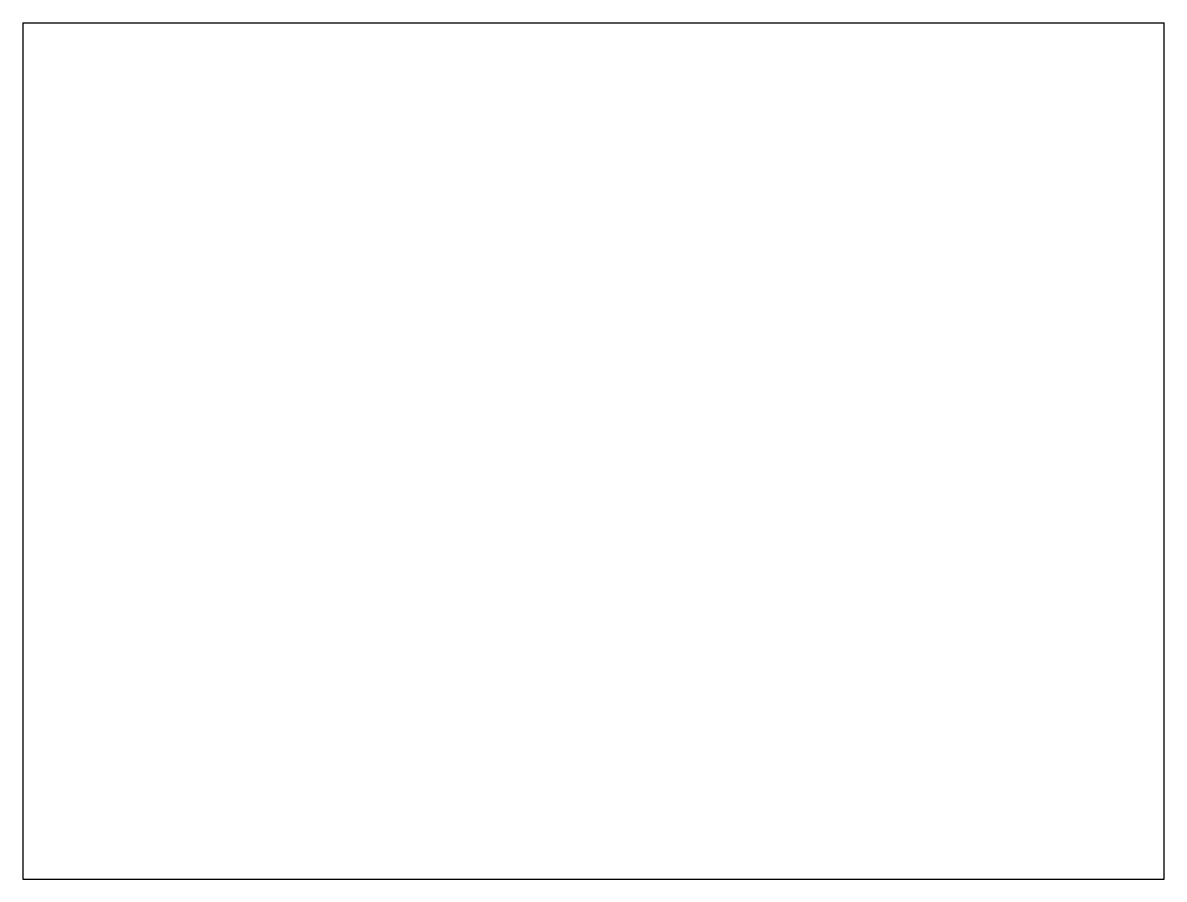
# Model space of a CAD drawing. Header units: metres. Extents: x -2 to 2, y -1.5 to 1.5.
import ezdxf

# ---------------------------------------------------------------- set-up
doc = ezdxf.new("R2010")
doc.units = ezdxf.units.M
doc.layers.add('VIEW-PERFIL', color=7, linetype='CONTINUOUS')

msp = doc.modelspace()

# ---------------------------------------------------------------- linework, layer by layer
at = {"layer": 'VIEW-PERFIL'}
for p, q in [((-2, 1.5), (2, 1.5)), ((-2, 1.5), (-2, -1.5)), ((2, -1.5), (2, 1.5)), ((-2, -1.5), (2, -1.5))]:
    msp.add_line(p, q, dxfattribs=at)

doc.saveas('drawing.dxf')
